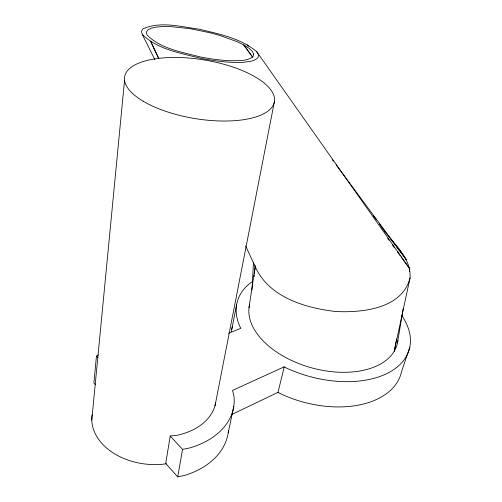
<?xml version="1.0" encoding="UTF-8"?>
<svg xmlns="http://www.w3.org/2000/svg" width="502" height="502" viewBox="0 0 502 502"><rect width="100%" height="100%" fill="white"/><g stroke="black" fill="none" stroke-linecap="round" stroke-linejoin="round"><path stroke-width="0.75" d="M251.998 290.018L253.466 262.295M98.204 354.876L96.44 356.119L93.887 382.982L95.399 384.676M91.778 420.118L124.54 80.389M254.056 276.702L254.238 275.146M254.414 273.59L255.204 266.593L254.953 265.106M249.017 307.726L255.204 266.593L245.647 246.005M215.559 403.037A60.955 42.036 5.8 0 1 177.62 435.171L170.209 436.037L165.735 463.465L177.727 476.9L184.824 475.356A78.099 55.954 5.1 0 0 228.492 430.521M397.515 342.722L403.131 308.862M177.727 476.9L182.546 449.403L170.209 436.037M396.586 338.837L394.271 351.143L410.059 277.87C411.521 255.424 389.627 241.192 379.361 223.704M215.007 405.861L274.406 101.599M231.736 329.5L236.599 304.758M228.215 432.837L233.8 406.287M231.93 414.407L278.014 392.344L284.232 366.824L286.397 368.016A89.237 52.892 15.5 0 0 385.141 374.379A89.237 52.892 15.5 0 0 401.989 315.89M410.059 277.87C402.196 308.793 362.218 312.834 335.75 311.51C305.272 308.077 268.576 297.115 255.204 266.593M409.789 347.196L401.65 371.342A87.574 54.059 15.7 0 1 280.129 393.543L278.014 392.344M284.232 366.824L232.482 390.43L233.882 395.62A79.818 55.107 5.7 0 1 189.787 447.928L182.546 449.403M228.592 333.221L240.929 328.283L240 326.752A89.237 52.892 15.5 0 1 252.713 281.302M401.016 256.786L409.764 268.84L409.331 271.149L409.764 268.84L256.786 51.794C240.834 38.171 219.142 34.086 199.294 29.204C181.103 26.807 160.282 20.896 142.838 28.953L141.432 31.463L142.286 34.475L154.861 59.663M398.726 249.588L400.332 251.1M96.44 356.119L97.997 357.8M142.286 34.475C157.747 49.591 180.82 53.143 201.007 58.383C214.912 61.006 229.056 62.957 243.232 62.311C248.314 61.62 254.169 61.558 257.997 57.636L258.505 54.919L256.786 51.794M373.168 215.609L376.506 219.964M384.601 231.158L385.549 232.407M390.776 239.253L395.52 245.478M396.473 246.727L406.444 259.798L336.133 164.888M332.406 159.862L333.334 161.117M387.657 238.381L389.044 240.289M392.263 244.725L394.566 247.9M397.333 251.709L400.094 255.518M158.82 58.477L150.744 41.522L158.651 58.565M166.331 463.798A59.644 42.689 5.2 0 1 92.067 414.847M231.428 331.766A87.574 54.059 15.7 0 1 232.376 326.545M397.866 340.513A76.404 45.243 15.5 0 1 315.57 368.863A76.404 45.243 15.5 0 1 249.538 304.808M253.686 54.147L253.027 56.6C246.884 61.583 238.212 60.466 230.813 60.78C220.485 60.347 210.244 58.891 200.11 56.908C181.862 52.057 160.841 48.889 147.017 34.989L146.358 32.253L147.764 29.982L151.14 28.244L156.317 27.089L163.075 26.556L171.151 26.65L190.013 28.658L210.238 32.793L219.989 35.485L237.082 41.672L243.803 44.954L248.948 48.211L252.293 51.311L253.686 54.147M248.12 46.096L247.185 44.841L248.107 46.109M252.569 56.99L243.803 44.954L252.556 57.015M143.164 101.209A75.927 29.668 9.4 0 0 270.622 108.783A75.927 29.668 9.4 0 0 184.692 57.761A75.927 29.668 9.4 0 0 143.164 101.209"/></g></svg>
